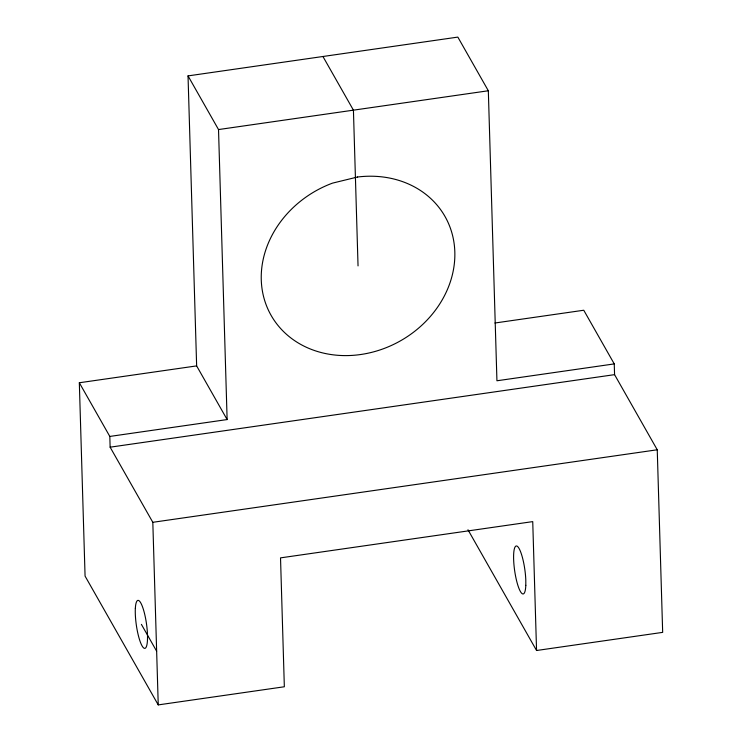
<?xml version="1.0" encoding="UTF-8"?>
<svg xmlns="http://www.w3.org/2000/svg" width="742" height="742" viewBox="0 0 742 742"><rect width="100%" height="100%" fill="white"/><g stroke="black" fill="none" stroke-linecap="round" stroke-linejoin="round"><path stroke-width="1.11" d="M196.639 365.899L79.329 382.761L109.816 436.435L227.126 419.564L196.639 365.899L188.032 75.897L457.842 37.1L488.329 90.765L496.936 380.776L614.246 363.905L614.571 374.645L657.245 449.782L662.671 632.369L536.559 650.502L467.97 529.76M188.032 75.897L218.519 129.562L488.329 90.765M494.923 323.011L583.759 310.239L614.246 363.905M109.816 436.435L110.131 447.176L614.571 374.645M110.131 447.176L152.815 522.303L657.245 449.782M79.329 382.761L85.07 576.098L158.241 704.9L284.344 686.767L280.522 557.873L532.737 521.617L536.559 650.502M322.937 56.494L353.424 110.159L358.043 265.905M141.397 624.365L156.645 651.198M218.519 129.562L227.126 419.564M152.815 522.303L158.241 704.9M357.542 177.013L332.499 183.135A100.031 86.1 -29.6 0 0 284.205 332.212A100.031 86.1 -29.6 0 0 446.007 292.626A100.031 86.1 -29.6 0 0 357.542 177.013M525.809 585.355L525.8 580.058A24.254 5.12 81.8 0 0 516.413 545.954A24.254 5.12 81.8 0 0 516.451 580.179A24.254 5.12 81.8 0 0 525.809 585.355M135.341 608.431A24.254 5.12 81.8 0 0 143.596 647.887A24.254 5.12 81.8 0 0 145.256 616.76A24.254 5.12 81.8 0 0 135.341 608.431"/></g></svg>
